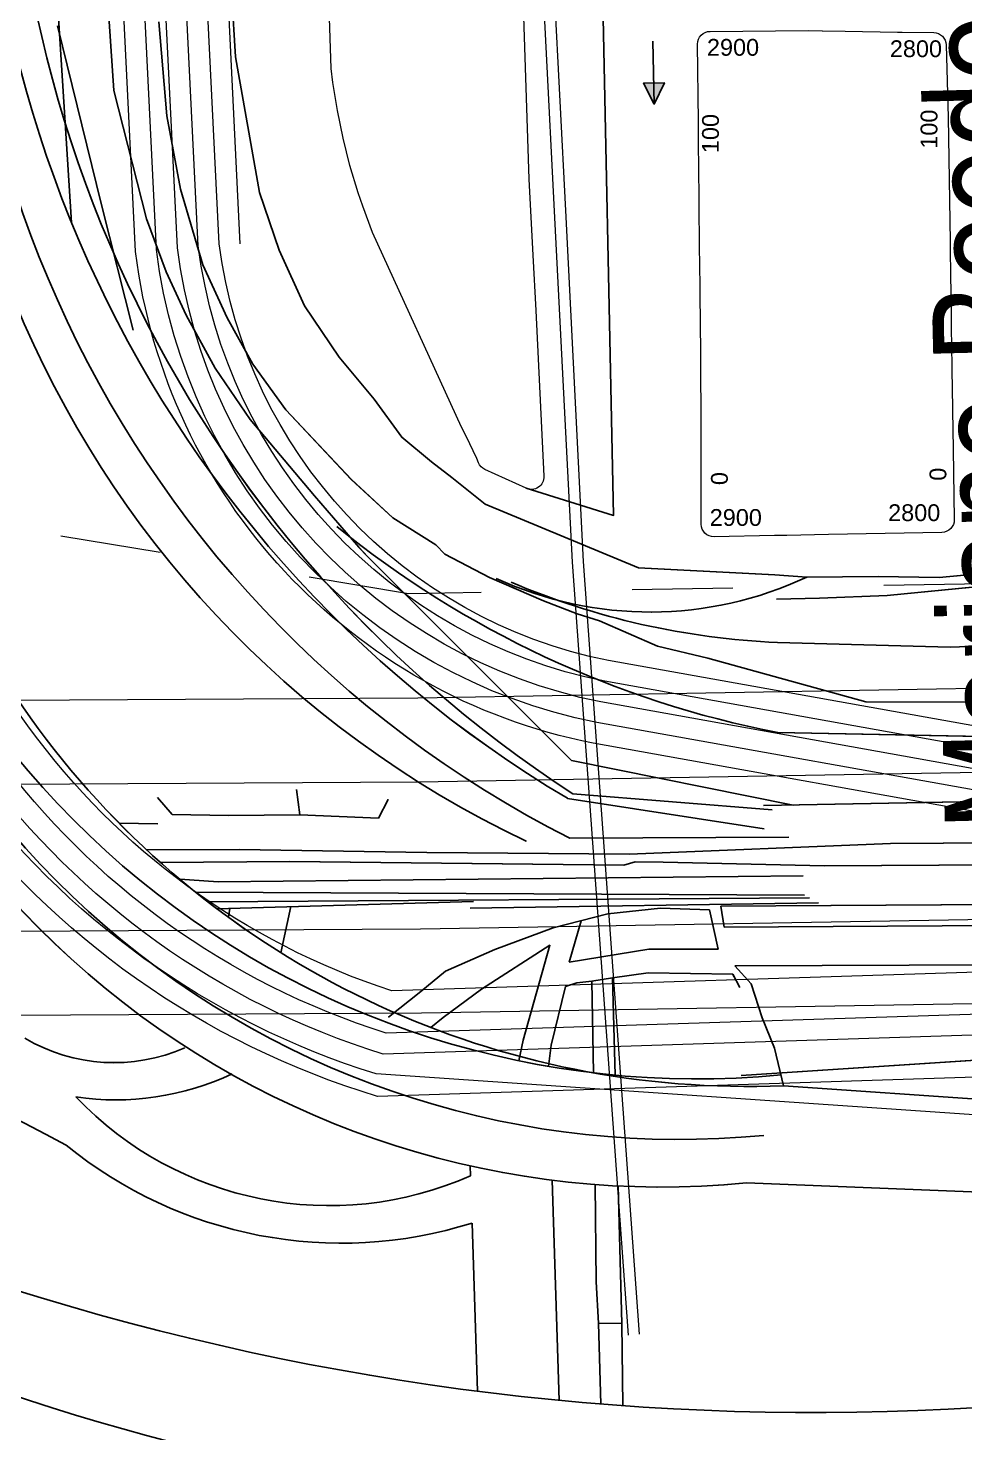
# Model space of a CAD drawing. Header units: millimetres. Extents: x 11558 to 23675, y 49449 to 61482.
# Drawn here: x 17675 to 17898.3, y 53173.1 to 53507.6 of the extents above; entities that cross this region are included whole.
import ezdxf

# ---------------------------------------------------------------- set-up
doc = ezdxf.new("R2010")
doc.units = ezdxf.units.MM
doc.linetypes.add('ACAD_ISO03W100', pattern=[30, 12, -18])
for name, color, linetype in [('0. autopistas', 254, 'Continuous'), ('0. plano base - nombres calles', 22, 'Continuous'), ('0. Plano Base - PLANO', 254, 'Continuous'), ('0. Plano base - sentido calles', 253, 'Continuous'), ('0. vias del tren', 252, 'VÍAS'), ('0.BARRIOS - DIVISIÓN', 12, 'ACAD_ISO03W100'), ('7. puesta en valor CC la lucila', 212, 'Continuous'), ('numeración', 7, 'Continuous')]:
    doc.layers.add(name, color=color, linetype=linetype)
for name, color, linetype, true_color in [('Linea 117 ida', 7, 'Continuous', 0x5c5c5c), ('Linea 117 vuelta', 7, 'Continuous', 0xdb0000), ('Linea 15 a Cap', 7, 'Continuous', 0x13f12d), ('Linea 15 a Prov', 7, 'Continuous', 0x077e15), ('Linea 194 ida', 7, 'Continuous', 0x8f148f), ('Linea 194 vuelta', 7, 'Continuous', 0x34dad7), ('Linea 228 ida', 7, 'Continuous', 0x8d6453), ('Linea 228 vuelta', 7, 'Continuous', 0x73a95b), ('Linea 28 ida', 7, 'Continuous', 0x1c825b), ('Linea 28 vuelta', 7, 'Continuous', 0x26cd1d), ('Linea 371', 7, 'Continuous', 0xfb0804), ('Linea 430', 7, 'Continuous', 0xdb7a0a), ('Linea 57 ida', 7, 'Continuous', 0xf6120e), ('Linea 57 vuelta', 7, 'Continuous', 0x71160a)]:
    doc.layers.add(name, color=color, linetype=linetype, true_color=true_color)
doc.layers.get('7. puesta en valor CC la lucila').off()
doc.styles.get("Standard").update_dxf_attribs({"font": 'arial.ttf'})
doc.linetypes.add('VÍAS', pattern='A,0.15,[130,ltypeshp.shx,S=0.25,R=0,X=0,Y=0],0.15', length=0.3)

# ---------------------------------------------------------------- blocks, each defined once
blk = doc.blocks.new('MANZANAS')
at = {"layer": '0. Plano Base - PLANO', "color": 0, "linetype": 'Continuous', "lineweight": 5}
for p, q in [((5638124.87, 6176876.1), (5638204.43, 6176743.99)), ((5638138.9, 6176875.34), (5638198.89, 6176776.51)), ((5638211.92, 6176812), (5638220.91, 6176796.99)), ((5638220.91, 6176796.99), (5638240.88, 6176770.97)), ((5638200.91, 6176796.01), (5638212.89, 6176777)), ((5638179.9, 6176784.03), (5638208.86, 6176751)), ((5638450.89, 6176779.77), (5638426.88, 6176764.29)), ((5638198.89, 6176776.51), (5638219.87, 6176752.99)), ((5638212.89, 6176777), (5638223.88, 6176762.99)), ((5638240.88, 6176770.97), (5638251.37, 6176760.96)), ((5638440.88, 6176769.78), (5638417.87, 6176754.8)), ((5638425.04, 6176729.98), (5638503.88, 6176770.72)), ((5638436.86, 6176750.78), (5638473.89, 6176771.75)), ((5638223.88, 6176762.99), (5638236.86, 6176749.48)), ((5638426.88, 6176764.29), (5638413.87, 6176757.8)), ((5638251.37, 6176760.96), (5638262.87, 6176751.95)), ((5638413.87, 6176757.8), (5638398.86, 6176749.82)), ((5638219.87, 6176752.99), (5638229.86, 6176743.98)), ((5638417.87, 6176754.8), (5638403.86, 6176746.81)), ((5638208.86, 6176751), (5638229.34, 6176727.98)), ((5638262.87, 6176751.95), (5638275.86, 6176744.94)), ((5638398.86, 6176749.82), (5638391.86, 6176746.83)), ((5638399.85, 6176732.82), (5638436.86, 6176750.78)), ((5638236.86, 6176749.48), (5638247.86, 6176740.97)), ((5638362.22, 6176733.27), (5638391.86, 6176746.83)), ((5638403.86, 6176746.81), (5638394.86, 6176741.82)), ((5638229.86, 6176743.98), (5638238.85, 6176736.97)), ((5638275.86, 6176744.94), (5638287.85, 6176739.93)), ((5638247.86, 6176740.97), (5638258.35, 6176733.96)), ((5638287.85, 6176739.93), (5638297.85, 6176734.92)), ((5638515.85, 6176739.7), (5638445.82, 6176702.77)), ((5638238.85, 6176736.97), (5638250.84, 6176728.96)), ((5638491.85, 6176738.73), (5638414.81, 6176696.8)), ((5638258.35, 6176733.96), (5638270.34, 6176727.94)), ((5638297.85, 6176734.92), (5638306.85, 6176732.91)), ((5638306.85, 6176732.91), (5638312.85, 6176731.9)), ((5638322.84, 6176729.89), (5638362.22, 6176733.27)), ((5638312.85, 6176731.9), (5638322.84, 6176729.89)), ((5638386.84, 6176721.83), (5638425.04, 6176729.98)), ((5638250.84, 6176728.96), (5638263.84, 6176721.95)), ((5638270.34, 6176727.94), (5638291.84, 6176720.42)), ((5638263.84, 6176721.95), (5638285.83, 6176712.93)), ((5638291.84, 6176720.42), (5638304.83, 6176716.91)), ((5638374.83, 6176718.84), (5638386.84, 6176721.83)), ((5638304.83, 6176716.91), (5638316.83, 6176715.9)), ((5638345.83, 6176715.87), (5638354.33, 6176716.86)), ((5638354.33, 6176716.86), (5638359.83, 6176717.86)), ((5638359.83, 6176717.86), (5638374.83, 6176718.84)), ((5638285.83, 6176712.93), (5638300.82, 6176706.91)), ((5638316.83, 6176715.9), (5638319.83, 6176714.9)), ((5638319.83, 6176714.9), (5638331.83, 6176714.88)), ((5638331.83, 6176714.88), (5638345.83, 6176715.87)), ((5638419.78, 6176666.8), (5638508.83, 6176713.71)), ((5638477.83, 6176713.74), (5638434.31, 6176690.78)), ((5638300.82, 6176706.91), (5638303.82, 6176705.91)), ((5638303.82, 6176705.91), (5638369.22, 6176685.18)), ((5638445.82, 6176702.77), (5638391.79, 6176671.83)), ((5638549.32, 6176703.67), (5638439.66, 6176637.29)), ((5638421.02, 6176700.18), (5638369.22, 6176685.18)), ((5638475.32, 6176701.74), (5638416.79, 6176670.8)), ((5638373.22, 6176678.32), (5638417.13, 6176696.83)), ((5638377.41, 6176668.6), (5638423.58, 6176692.93)), ((5638426.28, 6176659.79), (5638494.81, 6176695.73)), ((5638372.53, 6176676.78), (5638417.45, 6176691.95)), ((5638434.31, 6176690.78), (5638399.79, 6176673.82)), ((5638307.87, 6176620.76), (5638430.89, 6176686.3)), ((5638304.17, 6176616.1), (5638433.28, 6176682.36)), ((5638307.83, 6176615.4), (5638434.65, 6176682.38)), ((5638363.99, 6176642.91), (5638437.12, 6176682.29)), ((5638399.79, 6176673.82), (5638393.79, 6176670.82)), ((5638527.79, 6176673.69), (5638449.76, 6176639.77)), ((5638576.79, 6176673.65), (5638452.6, 6176615.17)), ((5638391.79, 6176671.83), (5638348.77, 6176649.87)), ((5638393.79, 6176670.82), (5638391.79, 6176668.83)), ((5638419.78, 6176666.8), (5638416.79, 6176670.8)), ((5638320.75, 6176632.89), (5638391.79, 6176668.83)), ((5638414.79, 6176668.8), (5638404.28, 6176663.81)), ((5638420.99, 6176661.48), (5638414.79, 6176668.8)), ((5638404.28, 6176663.81), (5638393.77, 6176656.82)), ((5638406.31, 6176653.85), (5638420.99, 6176661.48)), ((5638431.77, 6176657.79), (5638426.28, 6176659.79)), ((5638334.77, 6176656.88), (5638334.77, 6176651.88)), ((5638393.77, 6176656.82), (5638383.76, 6176647.83)), ((5638426.77, 6176657.79), (5638408.77, 6176648.81)), ((5638429.77, 6176655.79), (5638426.77, 6176657.79)), ((5638437.77, 6176651.78), (5638431.77, 6176657.79)), ((5638390.86, 6176642.37), (5638406.31, 6176653.85)), ((5638348.77, 6176649.87), (5638308.75, 6176629.91)), ((5638334.77, 6176651.88), (5638317.76, 6176643.9)), ((5638388.87, 6176652.42), (5638390.86, 6176642.37)), ((5638443.76, 6176646.78), (5638437.77, 6176651.78)), ((5638317.76, 6176643.9), (5638314.27, 6176648.9)), ((5638383.76, 6176647.83), (5638373.75, 6176636.84)), ((5638408.77, 6176648.81), (5638401.76, 6176643.82)), ((5638449.76, 6176639.77), (5638443.76, 6176646.78)), ((5638317.76, 6176643.9), (5638302.75, 6176635.91)), ((5638310.51, 6176614.93), (5638363.97, 6176644.69)), ((5638384.94, 6176643.79), (5638375.33, 6176627.06)), ((5638384.94, 6176643.79), (5638389.74, 6176620.83)), ((5638401.76, 6176643.82), (5638397.76, 6176640.82)), ((5638401.76, 6176643.82), (5638413.01, 6176623.53)), ((5638397.76, 6176640.82), (5638394.76, 6176638.82)), ((5638408.15, 6176621.62), (5638397.76, 6176640.82)), ((5638302.75, 6176635.91), (5638290.75, 6176629.92)), ((5638365.74, 6176626.85), (5638373.75, 6176636.84)), ((5638394.76, 6176638.82), (5638392.75, 6176636.82)), ((5638392.75, 6176636.82), (5638396.24, 6176622.82)), ((5638293.55, 6176618.51), (5638320.75, 6176632.89)), ((5638290.75, 6176629.92), (5638285.75, 6176631.93)), ((5638308.75, 6176629.91), (5638289.23, 6176619.66)), ((5638288.74, 6176626.43), (5638280.52, 6176622.27)), ((5638362.74, 6176619.85), (5638365.74, 6176626.85)), ((5638375.33, 6176627.06), (5638370.28, 6176616.84)), ((5638325.93, 6176623.52), (5638328.88, 6176612.68)), ((5638396.24, 6176622.82), (5638397.95, 6176618.06)), ((5638358.73, 6176610.86), (5638362.74, 6176619.85)), ((5638389.74, 6176620.83), (5638391.06, 6176615.98)), ((5638313.22, 6176616.44), (5638313.9, 6176614.39)), ((5638370.28, 6176616.84), (5638368.84, 6176613.35)), ((5638425.8, 6176600.44), (5638441.69, 6176571.78)), ((5638431.7, 6176577.79), (5638420.78, 6176598.22)), ((5638411.2, 6176594.41), (5638436.89, 6176548.66)), ((5638392.32, 6176588.43), (5638393.49, 6176586.36)), ((5638398.99, 6176576.55), (5638418.61, 6176541.61)), ((5638436.69, 6176569.28), (5638431.7, 6176577.79)), ((5638436.69, 6176569.28), (5638441.69, 6176571.78)), ((5638446.11, 6176552.47), (5638436.69, 6176569.28)), ((5638441.69, 6176571.78), (5638450.9, 6176554.51))]:
    blk.add_line(p, q, dxfattribs=at)
at = {"layer": '0. Plano Base - PLANO', "color": 0, "linetype": 'VÍAS', "lineweight": 5, "ltscale": 4}
for points in [[(5638185.65, 6177567.38), (5638181.67, 6177474.44), (5638178.38, 6177397.46), (5638175.43, 6177329.8), (5638171.99, 6177250.77), (5638171.99, 6177196.5), (5638171.99, 6177159.8), (5638174.88, 6177121.61), (5638177.81, 6177082.93), (5638199.14, 6177009.91), (5638211.12, 6176973.47), (5638220.66, 6176950.77), (5638240.74, 6176909.91), (5638265.7, 6176866.98), (5638305.28, 6176799.42), (5638347.62, 6176727.17), (5638444.29, 6176570.05)], [(5638188.29, 6177567.27), (5638184.31, 6177474.33), (5638181.02, 6177397.35), (5638178.07, 6177329.69), (5638174.63, 6177250.71), (5638174.63, 6177196.5), (5638174.63, 6177159.9), (5638177.52, 6177121.81), (5638180.43, 6177083.41), (5638201.67, 6177010.69), (5638213.6, 6176974.4), (5638223.07, 6176951.86), (5638243.07, 6176911.16), (5638267.98, 6176868.31), (5638307.56, 6176800.76), (5638349.88, 6176728.53), (5638446.54, 6176571.44)]]:
    blk.add_lwpolyline(points, dxfattribs=at)
at = {"layer": '0. Plano Base - PLANO', "color": 0}
blk.add_lwpolyline([(5638204.28, 6176984.02), (5638215.57, 6176989.99), (5638351.24, 6176741.62), (5638329.76, 6176737.75)], dxfattribs=at)
at = {"layer": '0. Plano Base - PLANO', "color": 0, "linetype": 'Continuous', "lineweight": 5}
blk.add_lwpolyline([(5638422.54, 6176774.12), (5638398.76, 6176761.18), (5638390.08, 6176756.45), (5638387.49, 6176755.04), (5638374.82, 6176748.15, -0.419723), (5638370.72, 6176749.4), (5638365.04, 6176760.33), (5638363.09, 6176764.08), (5638358.71, 6176772.51), (5638358.4, 6176773.1), (5638354.09, 6176781.3), (5638353.59, 6176782.23), (5638350.97, 6176787.16), (5638349.35, 6176790.2), (5638349.02, 6176790.82), (5638344.74, 6176798.85), (5638344.33, 6176799.61), (5638339.85, 6176808.03), (5638335.28, 6176816.6), (5638330.45, 6176825.67), (5638329.08, 6176828.24), (5638325.91, 6176834.2), (5638317.25, 6176850.45, -0.414586), (5638318.49, 6176854.51), (5638339.13, 6176865.47), (5638342.16, 6176866.96), (5638342.21, 6176867), (5638347.06, 6176869.4), (5638358.23, 6176874.94), (5638359.24, 6176875.44), (5638365.93, 6176878.83, -0.403567), (5638369.91, 6176877.6), (5638378.3, 6176862.44), (5638382.93, 6176853.84), (5638387.66, 6176845.08), (5638392.31, 6176836.45), (5638396.97, 6176827.81), (5638397.25, 6176827.3), (5638401.58, 6176819.26), (5638402.01, 6176818.46), (5638406.37, 6176810.37), (5638406.66, 6176809.84), (5638409.09, 6176805.34), (5638411.01, 6176801.77), (5638411.38, 6176801.1), (5638415.77, 6176792.96), (5638423.74, 6176778.18, -0.413157)], format="xyb", close=True, dxfattribs=at)
blk.add_lwpolyline([(5638273.84, 6176843.54), (5638296.44, 6176803.35), (5638305.62, 6176787.75), (5638312.29, 6176776.41), (5638332.2, 6176742.26, -0.562203), (5638329.76, 6176737.75), (5638318.97, 6176737.21, -0.187347), (5638316.91, 6176737.89), (5638316.06, 6176738.59), (5638311.37, 6176742.18), (5638309.34, 6176743.59), (5638269.21, 6176774.94), (5638264.23, 6176779.42), (5638261.8, 6176781.75), (5638257.1, 6176786.58), (5638252.63, 6176791.62), (5638248.38, 6176796.85), (5638244.38, 6176802.28), (5638242.45, 6176805.07), (5638232.95, 6176821.95)], format="xyb", dxfattribs=at)
blk.add_lwpolyline([(5638623.46, 6176845.6), (5638628.95, 6176841.6), (5638604.93, 6176821.62), (5638589.92, 6176808.63), (5638567.91, 6176795.65), (5638540.89, 6176778.68), (5638409.83, 6176713.81)], dxfattribs=at)
for centre, radius, start, end in [((5638388.83, 6176961.37), 285.06, 196.6715, 266.7208), ((5638374.77, 6176933.65), 265.06, 192.5403, 270.571), ((5638359.59, 6176908.31), 245.29, 187.5461, 272.0812), ((5638401.31, 6176971.08), 294.1, 198.8436, 264.5192), ((5638345.35, 6176822.38), 210.35, 191.5694, 299.758), ((5638329.01, 6176803.29), 87.97, 272.8199, 322.5675), ((5638322.99, 6176897.22), 181.48, 274.3903, 295.0564), ((5638342.01, 6176943.16), 239.17, 258.3986, 286.4734), ((5638334.03, 6176817.58), 209.51, 210.4537, 302.971), ((5638200.02, 6177135.87), 633.18, 275.22246, 317.60881), ((5638337.01, 6176802.89), 209.51, 210.4537, 302.971), ((5638338.58, 6176790.94), 209.51, 210.4537, 302.971), ((5638356.04, 6176698.28), 294.36, 285.01, 352.2887), ((5638228.29, 6177069.39), 586.97, 274.26905, 310.91787), ((5639692.48, 6173440.39), 3468.71, 113.52644, 113.67778), ((5638328.46, 6176638.58), 83.39, 251.0608, 321.2335), ((5638286.44, 6176608.18), 41.76, 266.8967, 321.2156), ((5638280.13, 6176621.27), 65.14, 289.0592, 322.6202), ((5638325.73, 6176650.04), 103.76, 258.2456, 314.9117), ((5638298.55, 6176133.26), 415.23, 89.166, 113.8013), ((5638398.24, 6176656.57), 220.15, 233.1246, 277.6513)]:
    blk.add_arc(centre, radius, start, end, dxfattribs=at)

msp = doc.modelspace()

# ---------------------------------------------------------------- hatches: boundary and pattern name
at = {"layer": '0. Plano base - sentido calles', "linetype": 'Continuous', "lineweight": 25, "ltscale": 2, "true_color": 0x1a1a1a}
h = msp.add_hatch(color=250, dxfattribs=at)
h.dxf.hatch_style = 1
h.paths.add_polyline_path([(17824.24, 53489.53), (17826.64, 53494.58), (17824.14, 53494.53)])
h.paths.add_polyline_path([(17824.24, 53489.53), (17824.14, 53494.53), (17821.64, 53494.48)])

# ---------------------------------------------------------------- linework, layer by layer
at = {"layer": '0. autopistas'}
for p, q in [((17675.66, 53615.26), (17685.36, 53461.34)), ((17687.76, 53608.1), (17695.44, 53492.75)), ((17723.36, 53518.24), (17724.42, 53500.78)), ((17706.22, 53509.13), (17708.08, 53486.73)), ((17682.05, 53508.18), (17692.53, 53465.52)), ((17724.42, 53500.78), (17730.15, 53468.48)), ((17695.44, 53492.75), (17703.21, 53462.21)), ((17708.08, 53486.73), (17711.37, 53469.23)), ((17711.37, 53469.23), (17716.67, 53451.26)), ((17730.15, 53468.48), (17734.84, 53454.76)), ((17692.53, 53465.52), (17700.09, 53435.65)), ((17703.21, 53462.21), (17707.92, 53449.61)), ((17734.84, 53454.76), (17740.88, 53441.46)), ((17707.92, 53449.61), (17712.67, 53439.25)), ((17716.67, 53451.26), (17722.5, 53438.64)), ((17712.67, 53439.25), (17719.62, 53426.61)), ((17722.5, 53438.64), (17728.58, 53427.58)), ((17740.88, 53441.46), (17749.18, 53429.25)), ((17749.18, 53429.25), (17757.51, 53419.27)), ((17719.62, 53426.61), (17727.91, 53414.39)), ((17728.58, 53427.58), (17736.45, 53416.71)), ((17757.51, 53419.27), (17764.07, 53410.22)), ((17736.45, 53416.71), (17752.05, 53400.13)), ((17727.91, 53414.39), (17743.27, 53396.25)), ((17764.07, 53410.22), (17771.13, 53404.29)), ((17771.13, 53404.29), (17775.99, 53400.63)), ((17752.05, 53400.13), (17761.97, 53391.02)), ((17775.99, 53400.63), (17783.94, 53394.24)), ((17743.27, 53396.25), (17753.8, 53384)), ((17783.94, 53394.24), (17820.44, 53379.08)), ((17761.97, 53391.02), (17772.15, 53384.59)), ((17753.8, 53384), (17756, 53381.73)), ((17756, 53381.73), (17804.48, 53333.18)), ((17772.15, 53384.59), (17774.35, 53382.32)), ((17774.35, 53382.32), (17784.99, 53376.78)), ((17820.44, 53379.08), (17852.99, 53377.44)), ((17920.56, 53379.46), (17892.11, 53376.8)), ((17784.99, 53376.78), (17797.87, 53371.2)), ((17860.58, 53376.87), (17852.99, 53377.44)), ((17877.58, 53377.04), (17860.58, 53376.87)), ((17892.11, 53376.8), (17877.58, 53377.04)), ((17907.07, 53375.21), (17879.74, 53372.53)), ((17863.63, 53371.9), (17853.34, 53371.62)), ((17879.74, 53372.53), (17863.63, 53371.9)), ((17797.87, 53371.2), (17805.87, 53368.16)), ((17805.87, 53368.16), (17811.21, 53366.5)), ((17811.21, 53366.5), (17824.98, 53360.46)), ((17894.75, 53360.21), (17937.26, 53361.74)), ((17824.98, 53360.46), (17837.01, 53357.58)), ((17853.62, 53361.33), (17894.75, 53360.21)), ((17837.01, 53357.58), (17874.67, 53347.2)), ((17874.67, 53347.2), (17963.41, 53347)), ((17999.92, 53337), (17853.71, 53339.86)), ((17857.36, 53322.61), (17804.48, 53333.18)), ((17739.78, 53320.27), (17738.98, 53326.32)), ((17804.86, 53325.25), (17852.36, 53321.43)), ((17709.37, 53320.32), (17705.86, 53324.41)), ((17760.86, 53323.95), (17758.55, 53319.51)), ((17803.54, 53324.2), (17850.4, 53316.95)), ((17937.99, 53324.16), (17850.29, 53322.47)), ((17705.98, 53318.14), (17696.76, 53318.25)), ((17722.78, 53320.1), (17709.37, 53320.32)), ((17739.78, 53320.27), (17722.78, 53320.1)), ((17758.55, 53319.51), (17739.78, 53320.27)), ((17804.1, 53314.69), (17856.28, 53314.99)), ((17725.33, 53312.01), (17703.28, 53311.91)), ((17770.05, 53311.27), (17725.33, 53312.01)), ((17818.35, 53310.92), (17770.05, 53311.27)), ((17880.56, 53313.48), (17818.35, 53310.92)), ((17959.73, 53313.96), (17880.56, 53313.48)), ((17706.59, 53308.9), (17737.36, 53309.13)), ((17737.36, 53309.13), (17816.96, 53308.26)), ((17819.66, 53309.11), (17816.96, 53308.26)), ((17826.37, 53309), (17819.66, 53309.11)), ((17864.82, 53308.15), (17826.37, 53309)), ((17914.02, 53308.45), (17864.82, 53308.15)), ((17720.33, 53304.3), (17859.72, 53305.74)), ((17714.9, 53301.87), (17860.03, 53301.14)), ((17717.83, 53299.56), (17861.25, 53300.53)), ((17720, 53297.91), (17781.15, 53299.67)), ((17723.09, 53298), (17722.75, 53295.87)), ((17737.64, 53298.42), (17735.25, 53287.44)), ((17780.35, 53298.08), (17863.4, 53299.31)), ((17825.74, 53298.06), (17813.19, 53296.7)), ((17837.36, 53297.64), (17825.74, 53298.06)), ((17906.26, 53298.96), (17840.06, 53298.49)), ((17840.87, 53293.56), (17840.06, 53298.49)), ((17813.19, 53296.7), (17800.17, 53293.33)), ((17806.81, 53295.05), (17803.94, 53285.22)), ((17839.49, 53288.28), (17837.36, 53297.64)), ((17800.17, 53293.33), (17786.21, 53288.2)), ((17840.87, 53293.56), (17941.52, 53294.13)), ((17774.5, 53283.02), (17786.21, 53288.2)), ((17799.35, 53289.2), (17783.1, 53278.79)), ((17799.35, 53289.2), (17793.02, 53266.61)), ((17803.94, 53285.22), (17822.94, 53288.28)), ((17822.94, 53288.28), (17839.49, 53288.28)), ((17843.4, 53284.35), (17920.79, 53284.64)), ((17768.61, 53278.2), (17774.5, 53283.02)), ((17814.28, 53281.47), (17809.35, 53280.66)), ((17822.8, 53282.67), (17814.28, 53281.47)), ((17814.28, 53281.47), (17814.91, 53258.28)), ((17842.92, 53282.34), (17822.8, 53282.67)), ((17844.66, 53279.18), (17842.92, 53282.34)), ((17847.36, 53280.03), (17843.4, 53284.35)), ((17760.9, 53272.06), (17768.61, 53278.2)), ((17783.1, 53278.79), (17773.91, 53272.05)), ((17803.07, 53279.42), (17799.7, 53265.39)), ((17805.76, 53280.27), (17803.07, 53279.42)), ((17809.35, 53280.66), (17805.76, 53280.27)), ((17809.72, 53258.83), (17809.35, 53280.66)), ((17849.91, 53271.94), (17847.36, 53280.03)), ((17773.91, 53272.05), (17771.02, 53269.61)), ((17852.92, 53264.73), (17849.91, 53271.94)), ((17793.02, 53266.61), (17791.95, 53261.71)), ((17799.7, 53265.39), (17799.03, 53260.37)), ((17972.82, 53266.56), (17844.91, 53258.21)), ((17855.01, 53255.75), (17852.92, 53264.73)), ((17939.89, 53249.88), (17855.01, 53255.75)), ((17780.37, 53236.68), (17780.45, 53234.3)), ((17799.88, 53233.28), (17801.58, 53180.84)), ((17810.41, 53209.08), (17810.13, 53232.24)), ((17815.62, 53231.9), (17816.5, 53199.14)), ((17983.35, 53227.25), (17846.19, 53232.61)), ((17780.81, 53223.06), (17782.11, 53183.01)), ((17810.91, 53199.23), (17810.41, 53209.08)), ((17810.91, 53199.23), (17816.5, 53199.14)), ((17811.52, 53179.96), (17810.91, 53199.23)), ((17816.5, 53199.14), (17816.71, 53179.57))]:
    msp.add_line(p, q, dxfattribs=at)
for centre, radius, start, end in [((17949.21, 53569.23), 285.06, 169.2178, 239.2672), ((17898.8, 53535.62), 245.29, 160.0924, 244.6276), ((17923.95, 53551.11), 265.06, 165.0866, 243.1174), ((17964.76, 53572.09), 294.1, 171.39, 237.0656), ((17846.55, 53465.94), 210.35, 164.1157, 272.3043), ((17834.29, 53466.9), 209.51, 183.0001, 275.5174), ((17830.16, 53452.48), 209.51, 183.0001, 275.5174), ((17826.04, 53441.15), 209.51, 183.0001, 275.5174), ((17899.26, 53574.65), 239.17, 230.9449, 259.0197), ((17823.25, 53456.53), 87.97, 245.3663, 295.1139), ((17861.21, 53542.65), 181.48, 246.9367, 267.6028), ((17482.77, 49843.74), 3468.71, 86.07279, 86.22412), ((17487.32, 52876), 415.23, 61.7124, 86.3476), ((17695.52, 53303.02), 41.76, 239.443, 293.762), ((17695.95, 53317.54), 65.14, 261.6055, 295.1665), ((17746.82, 53310.61), 83.39, 223.6071, 293.7798), ((17749.68, 53322.04), 103.76, 230.792, 287.458), ((17862.11, 53811.12), 633.18, 247.76881, 290.15516), ((17817.04, 53294.41), 220.15, 205.671, 250.1977), ((17856.55, 53739.1), 586.97, 246.8154, 283.46421), ((17798.82, 53350.88), 294.36, 257.5564, 324.8351)]:
    msp.add_arc(centre, radius, start, end, dxfattribs=at)
at = {"layer": '0. Plano base - sentido calles', "color": 250, "linetype": 'Continuous', "lineweight": 25, "ltscale": 2, "true_color": 0x1a1a1a}
msp.add_lwpolyline([(17823.92, 53504.53), (17824.24, 53489.53), (17821.64, 53494.48), (17826.64, 53494.58), (17824.24, 53489.53)], dxfattribs=at)
at = {"layer": '0. vias del tren', "color": 252, "lineweight": 13, "ltscale": 5}
for points in [[(18048.3, 54200.66), (18001.92, 54120.02), (17963.51, 54053.23), (17929.7, 53994.55), (17890.21, 53926), (17865.19, 53877.84), (17848.27, 53845.28), (17833.23, 53810.06), (17818, 53774.38), (17803.26, 53699.75), (17797.09, 53661.89), (17795.09, 53637.35), (17794.07, 53591.84), (17796.43, 53542.23), (17800.41, 53464.03), (17804.66, 53380.4), (17818.02, 53196.41)], [(18050.59, 54199.35), (18004.21, 54118.7), (17965.8, 54051.91), (17931.99, 53993.23), (17892.53, 53924.73), (17867.54, 53876.62), (17850.66, 53844.15), (17835.66, 53809.02), (17820.54, 53773.6), (17805.86, 53699.28), (17799.72, 53661.57), (17797.73, 53637.21), (17796.72, 53591.87), (17799.07, 53542.36), (17803.05, 53464.17), (17807.3, 53380.56), (17820.65, 53196.6)]]:
    msp.add_lwpolyline(points, dxfattribs=at)
at = {"layer": '0.BARRIOS - DIVISIÓN', "color": 14, "lineweight": 18, "ltscale": 2}
msp.add_lwpolyline([(19746.68, 55789.02), (19726.12, 55476.55), (19705.29, 55342.21), (19682.91, 54948.63), (19661.94, 54643.15), (19640.4, 54304.03), (19607.91, 53959.65), (19567.75, 53570.63), (19550.03, 53389.45), (19077.25, 53357.53), (18962.05, 53342.81), (18817.78, 53351.07), (18595.68, 53358.57), (18202.92, 53380.53), (17765.7, 53372.91), (17659.73, 53390.45), (17637.92, 53679.7), (17639.89, 53799.72), (17625.59, 53940.22), (17597.55, 54075.9), (17579.24, 54125.09), (17580.44, 54241.86), (17585.92, 54374.44), (17552.48, 55699.13)], dxfattribs=at)
at = {"layer": 'Linea 117 ida', "lineweight": 15}
msp.add_lwpolyline([(18877.19, 53361.74), (18770.35, 53364.6), (18678.3, 53366.54), (18567.06, 53368.49), (18502.78, 53367.52), (18394.42, 53374.76), (18317.43, 53374.12), (18240.14, 53373.48), (18102.99, 53369.86), (17914.36, 53350.56), (17767.89, 53348.04), (17477.23, 53346.4), (17315.6, 53352.99), (17145.51, 53348.79), (17024.63, 53329.77), (16955.93, 53309), (16833.1, 53226.8), (16693.51, 53088.07), (16519.32, 52930.65)], dxfattribs=at)
at = {"layer": 'Linea 117 vuelta', "lineweight": 15}
msp.add_lwpolyline([(18877.03, 53286.72), (18768.56, 53289.62), (18676.85, 53291.55), (18566.97, 53293.48), (18500.84, 53292.48), (18392.23, 53299.74), (18318.06, 53299.12), (18241.44, 53298.49), (18107.8, 53294.96), (17918.83, 53275.62), (17768.75, 53273.04), (17475.92, 53271.39), (17314.99, 53277.95), (17152.29, 53273.94), (17041.4, 53256.49), (16988.35, 53240.45), (16880.83, 53168.5), (16745.11, 53033.62), (16568.7, 52874.19)], dxfattribs=at)
at = {"layer": 'Linea 15 a Cap', "lineweight": 15}
msp.add_lwpolyline([(18877.05, 53299.72), (18768.87, 53302.62), (18677.1, 53304.55), (18566.98, 53306.48), (18503.23, 53305.52), (18390.76, 53303.76), (18311.55, 53300.87), (18247.8, 53294.11), (18113.53, 53276.73), (17915.51, 53247.77), (17757.95, 53258.57, -0.327339), (17621.75, 53442.94), (17639.94, 53669.21), (17631.12, 53836.68), (17611.1, 54018.07), (17583.77, 54155.58), (17556.37, 54318.32)], format="xyb", dxfattribs=at)
at = {"layer": 'Linea 15 a Prov', "lineweight": 15}
msp.add_lwpolyline([(18877.16, 53349.74), (18770.06, 53352.61), (18678.07, 53354.54), (18567.04, 53356.49), (18502.47, 53355.51), (18394.07, 53362.76), (18317.53, 53362.12), (18240.35, 53361.48), (18103.76, 53357.87), (17915.85, 53338.65), (17813.35, 53356.99, -0.32162), (17720.56, 53456.2), (17710.09, 53668.24), (17700.92, 53842.36), (17680.35, 54028.76), (17652.62, 54168.22), (17625.99, 54326.4)], format="xyb", dxfattribs=at)
at = {"layer": 'Linea 194 ida', "lineweight": 15}
msp.add_lwpolyline([(18877.08, 53309.73), (18769.11, 53312.62), (18677.29, 53314.55), (18566.99, 53316.48), (18502.97, 53315.51), (18390.94, 53316.13), (18309.79, 53314.8), (18247.45, 53312.87), (18110.15, 53293.86), (17916.88, 53273.32), (17760.32, 53268.31, -0.325758), (17631.75, 53442.57), (17649.96, 53669.07), (17641.09, 53837.49), (17621, 54019.6), (17593.6, 54157.39), (17566.31, 54319.47)], format="xyb", dxfattribs=at)
at = {"layer": 'Linea 194 vuelta', "lineweight": 15}
msp.add_lwpolyline([(18877.14, 53339.74), (18769.82, 53342.61), (18677.87, 53344.54), (18567.03, 53346.49), (18502.21, 53345.5), (18393.78, 53352.76), (18317.61, 53352.12), (18240.52, 53351.49), (18104.4, 53347.89), (17915.47, 53328.56), (17811.49, 53347.16, -0.32273), (17710.59, 53455.32), (17700.1, 53667.73), (17690.95, 53841.55), (17670.46, 54027.23), (17642.79, 54166.41), (17616.05, 54325.24)], format="xyb", dxfattribs=at)
at = {"layer": 'Linea 228 ida', "lineweight": 15}
msp.add_lwpolyline([(18877.13, 53334.73), (18769.7, 53337.61), (18677.78, 53339.54), (18567.02, 53341.49), (18502.08, 53340.5), (18393.64, 53347.76), (18317.66, 53347.12), (18240.61, 53346.49), (18104.72, 53342.89), (17915.28, 53323.51), (17810.57, 53342.25, -0.323237), (17705.6, 53454.88), (17695.11, 53667.48), (17685.96, 53841.15), (17665.51, 54026.47), (17637.87, 54165.51), (17611.07, 54324.67)], format="xyb", dxfattribs=at)
at = {"layer": 'Linea 228 vuelta', "lineweight": 15}
msp.add_lwpolyline([(18877.06, 53304.73), (18768.99, 53307.62), (18677.2, 53309.55), (18566.99, 53311.48), (18503, 53310.51), (18390.96, 53311.13), (18309.91, 53309.8), (18247.87, 53307.88), (18110.76, 53288.9), (17917.23, 53268.33), (17759.63, 53263.28, -0.327331), (17626.75, 53442.75), (17644.95, 53669.14), (17636.11, 53837.09), (17616.05, 54018.84), (17588.68, 54156.48), (17561.34, 54318.9)], format="xyb", dxfattribs=at)
at = {"layer": 'Linea 28 ida', "lineweight": 15}
msp.add_lwpolyline([(18877.07, 53306.73), (18769.03, 53309.62), (18677.24, 53311.55), (18566.99, 53313.48), (18501.36, 53312.49), (18392.82, 53319.75), (18317.89, 53319.12), (18241.1, 53318.49), (18106.52, 53314.93), (17917.64, 53295.61), (17768.52, 53293.04), (17476.27, 53291.39), (17315.15, 53297.96), (17150.48, 53293.9), (17036.92, 53276.03), (16979.7, 53258.73), (16868.1, 53184.05), (16731.35, 53048.14), (16555.53, 52889.24)], dxfattribs=at)
at = {"layer": 'Linea 28 vuelta', "lineweight": 15}
msp.add_lwpolyline([(18877.14, 53341.74), (18769.87, 53344.61), (18677.91, 53346.54), (18567.03, 53348.49), (18502.27, 53347.51), (18393.84, 53354.76), (18317.6, 53354.12), (18240.49, 53353.49), (18104.27, 53349.88), (17915.55, 53330.57), (17768.12, 53328.04), (17476.88, 53326.39), (17315.44, 53332.98), (17147.32, 53328.83), (17029.1, 53310.23), (16964.58, 53290.72), (16845.83, 53211.26), (16707.27, 53073.55), (16532.49, 52915.59)], dxfattribs=at)
at = {"layer": 'Linea 371', "lineweight": 15}
msp.add_lwpolyline([(17725.56, 53456.25), (17715.08, 53668.5), (17705.9, 53842.77), (17685.3, 54029.52), (17657.54, 54169.12), (17630.96, 54326.97), (17624.91, 54421.12), (17614.91, 54753.22), (17609.44, 55018.02), (17599.05, 55441.42), (17580.65, 55749.75), (17564.14, 56103.52), (17552.21, 56382.28), (17540.9, 56622.56), (17522.31, 56715.45), (17438.74, 57119.43), (17385.05, 57385.09), (17331.8, 57583.94), (17287.45, 57721.37), (17289.44, 57848.9), (17264.06, 57918.91), (17222.67, 57987.51), (17161.06, 58051.63), (17029.71, 58350.34)], dxfattribs=at)
at = {"layer": 'Linea 430', "lineweight": 15}
for points in [[(18877.15, 53344.74), (18769.94, 53347.61), (18677.97, 53349.54), (18567.04, 53351.49), (18502.34, 53350.51), (18393.93, 53357.76), (18317.57, 53357.12), (18240.44, 53356.49), (18104.08, 53352.88), (17915.66, 53333.6), (17812.42, 53352.08, -0.322192), (17715.57, 53455.76), (17705.09, 53667.99), (17695.93, 53841.96), (17675.4, 54027.99), (17647.71, 54167.32), (17621.02, 54325.82)], [(18877.04, 53294.72), (18768.75, 53297.62), (18677, 53299.55), (18566.98, 53301.48), (18503.05, 53300.51), (18391.02, 53301.13), (18310.15, 53299.8), (18248.72, 53297.9), (18111.97, 53278.97), (17917.91, 53258.35), (17758.3, 53253.24, -0.3303), (17616.75, 53443.14), (17634.93, 53669.28), (17626.14, 53836.27), (17606.16, 54017.31), (17578.85, 54154.68), (17551.39, 54317.74)]]:
    msp.add_lwpolyline(points, format="xyb", dxfattribs=at)
at = {"layer": 'Linea 57 ida', "lineweight": 15}
msp.add_lwpolyline([(18877.12, 53329.73), (18769.58, 53332.61), (18677.68, 53334.54), (18567.02, 53336.48), (18501.96, 53335.5), (18393.49, 53342.75), (18317.7, 53342.12), (18240.7, 53341.49), (18105.04, 53337.9), (17915.09, 53318.47), (17809.64, 53337.34, -0.323717), (17700.62, 53454.45), (17690.11, 53667.22), (17680.98, 53840.74), (17660.57, 54025.7), (17632.95, 54164.61), (17606.1, 54324.09)], format="xyb", dxfattribs=at)
at = {"layer": 'Linea 57 vuelta', "lineweight": 15}
msp.add_lwpolyline([(18877.1, 53319.73), (18769.34, 53322.61), (18677.49, 53324.55), (18567.01, 53326.48), (18502.93, 53325.51), (18390.88, 53326.13), (18309.56, 53324.79), (18246.61, 53322.84), (18108.94, 53303.79), (17916.19, 53283.31), (17761.72, 53278.36, -0.322414), (17641.76, 53442.2), (17659.98, 53668.93), (17651.06, 53838.3), (17630.89, 54021.13), (17603.44, 54159.19), (17576.26, 54320.63)], format="xyb", dxfattribs=at)

# ---------------------------------------------------------------- block references
at = {"layer": '0. Plano Base - PLANO', "color": 28, "lineweight": 5, "true_color": 0x0d0d0d, "rotation": 332.5463477508169}
msp.add_blockref('MANZANAS', (-7833237.48, -2828296.13), dxfattribs=at)
at = {"layer": '7. puesta en valor CC la lucila', "color": 250, "lineweight": 30, "rotation": 332.5463477508169}
msp.add_blockref('MANZANAS', (-7833237.48, -2828296.13), dxfattribs=at)

# ---------------------------------------------------------------- texts
at = {"layer": '0. plano base - nombres calles', "color": 250, "lineweight": 15, "true_color": 0x1a1a1a, "insert": (17893.53, 53316.35), "char_height": 25, "attachment_point": 1, "rotation": 91.4248}
msp.add_mtext_dynamic_manual_height_columns('{\\fArial Narrow|b0|i0|c0|p34;Mariano Boedo}', width=329.255, gutter_width=12.5, heights=[0], dxfattribs=at)
at = {"layer": 'numeración', "color": 251, "true_color": 0x606162, "char_height": 4, "attachment_point": 1}
for s, insert in [('2900', (17836.79, 53505.03)), ('2800', (17880.37, 53504.7)), ('2900', (17837.45, 53393.08)), ('2800', (17879.96, 53394.22))]:
    msp.add_mtext_dynamic_manual_height_columns(s, width=16.0314, gutter_width=12.5, heights=[0], dxfattribs=dict(at, insert=insert))
at = {"layer": 'numeración', "color": 251, "true_color": 0x606162, "char_height": 4, "attachment_point": 1, "rotation": 89.8705}
for s, insert in [('100', (17835.61, 53477.84)), ('100', (17887.69, 53478.89)), ('0', (17837.75, 53398.79)), ('0', (17889.83, 53399.83))]:
    msp.add_mtext_dynamic_manual_height_columns(s, width=16.0314, gutter_width=12.5, heights=[0], dxfattribs=dict(at, insert=insert))

doc.saveas('drawing.dxf')
